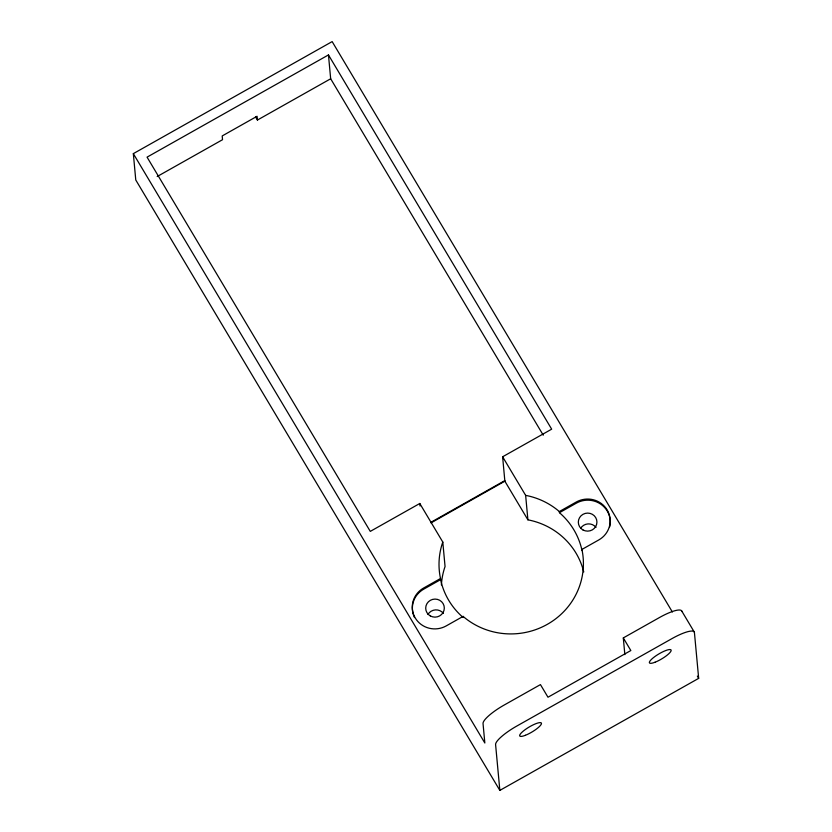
<?xml version="1.0" encoding="UTF-8"?>
<svg xmlns="http://www.w3.org/2000/svg" width="832" height="832" viewBox="0 0 832 832"><rect width="100%" height="100%" fill="white"/><g stroke="black" fill="none" stroke-linecap="round" stroke-linejoin="round"><path stroke-width="1.25" d="M499.845 790.4L495.591 744.598A25.168 5.72 -30.8 0 1 516.807 726.045L672.048 638.57A25.168 5.72 -30.8 0 1 694.429 632.559L698.672 678.361L499.845 790.4L135.772 179.993L133.328 153.639L332.155 41.6L672.36 611.988M583.752 571.969A72.218 69.919 -5.3 0 0 527.904 519.834L504.858 481.187L502.622 456.778L551.668 429.166L328.463 54.933L147.066 157.144L370.282 531.388L419.786 503.485L442.79 542.048L445.058 566.519A72.218 69.919 -5.3 0 0 441.397 584.927M157.186 176.53L222.539 139.703L222.196 135.938L257.078 116.272L257.431 120.047L330.668 78.77L328.463 54.933M430.955 522.278L504.826 480.605M431.007 522.902L504.858 481.187M442.79 542.048A72.218 69.919 -5.3 0 0 440.502 578.521L423.602 588.037A22.651 21.923 -5.3 0 0 415.282 618.03A22.651 21.923 -5.3 0 0 446.202 625.914L463.091 616.398A72.218 69.919 -5.3 0 0 547.238 624.385A72.218 69.919 -5.3 0 0 581.922 549.442L598.822 539.916A22.651 21.923 -5.3 0 0 607.142 509.922A22.651 21.923 -5.3 0 0 576.222 502.039L559.333 511.555A72.218 69.919 -5.3 0 0 525.637 495.362L502.622 456.778M440.502 578.521L440.606 579.644L423.717 589.16A22.651 21.923 -5.3 0 0 414.523 617.562M581.922 549.442L582.026 550.566A72.218 69.919 -5.3 0 0 559.437 512.689L576.326 503.162A22.651 21.923 -5.3 0 1 601.058 504.369A22.651 21.923 -5.3 0 1 609.71 526.802M624.853 654.638L623.303 637.915L659.495 617.521A25.168 5.72 -30.8 0 1 681.876 611.51M681.762 611.052L694.314 632.102M697.351 676.135L698.672 678.361M330.668 78.77L543.254 435.188M623.303 637.915L630.833 650.541L547.986 697.226L540.446 684.601L504.254 704.995A25.168 5.72 -30.8 0 0 483.038 723.559L484.838 743.007L133.328 153.639M255.538 116.886L257.431 120.047M559.333 511.555L559.437 512.678M525.637 495.362L527.904 519.834M463.091 616.398L463.195 617.531M419.786 503.485L420.014 505.991M462.384 616.824A72.218 69.919 -5.3 0 1 440.606 579.644M427.95 614.422A9.308 9.017 -5.3 0 1 443.404 613.371M580.57 528.424A9.308 9.017 -5.3 0 1 596.014 527.374M525.377 735.301A12.584 2.86 -30.8 0 0 541.476 723.372A12.584 2.86 -30.8 0 0 524.867 729.862A12.584 2.86 -30.8 0 0 525.377 735.301M430.342 615.94A9.308 9.017 -5.3 0 0 444.319 608.067A9.308 9.017 -5.3 0 0 430.362 600.319A9.308 9.017 -5.3 0 0 430.342 615.94M582.962 529.942A9.308 9.017 -5.3 0 0 596.929 522.059A9.308 9.017 -5.3 0 0 582.982 514.322A9.308 9.017 -5.3 0 0 582.962 529.942M655.065 662.22A12.584 2.86 -30.8 0 0 671.164 650.291A12.584 2.86 -30.8 0 0 654.555 656.791A12.584 2.86 -30.8 0 0 655.065 662.22"/></g></svg>
